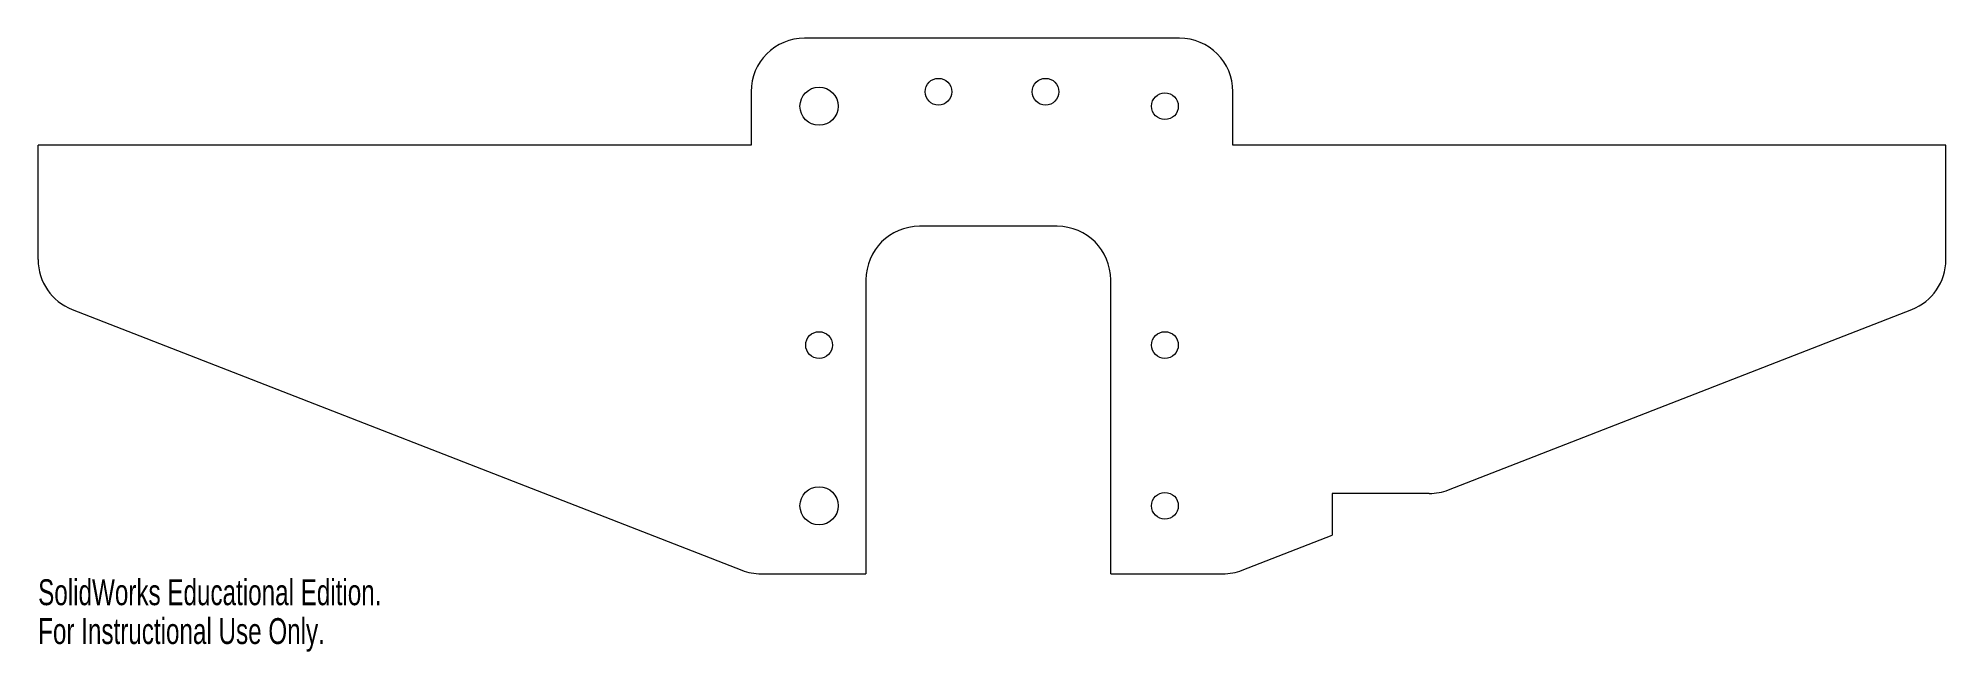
# Model space of a CAD drawing. Header units: millimetres. Extents: x -17.8 to 17.8, y -7 to 4.5.
import ezdxf

# ---------------------------------------------------------------- set-up
doc = ezdxf.new("R2010")
doc.units = ezdxf.units.MM
doc.styles.add('SLDTEXTSTYLE0', font='TXT', dxfattribs={"width": 0.7})

msp = doc.modelspace()

# ---------------------------------------------------------------- linework, layer by layer
at = {"color": 7, "linetype": 'Continuous', "lineweight": 15}
for p, q in [((3.5, 4.5), (-3.5, 4.5)), ((-4.5, 3.5), (-4.5, 2.5)), ((4.5, 2.5), (4.5, 3.5)), ((-4.5, 2.5), (-17.818, 2.5)), ((-17.818, 0.366), (-17.818, 2.5)), ((17.818, 2.5), (4.5, 2.5)), ((17.818, 0.366), (17.818, 2.5)), ((1.218, 0.988), (-1.354, 0.988)), ((-2.354, -0.012), (-2.354, -5.5)), ((2.218, -5.5), (2.218, -0.012)), ((-17.181, -0.566), (-4.675, -5.432)), ((8.53, -3.932), (17.181, -0.566)), ((8.167, -4), (6.355, -4)), ((6.355, -4), (6.355, -4.778)), ((4.675, -5.432), (6.355, -4.778)), ((-4.312, -5.5), (-2.354, -5.5)), ((2.218, -5.5), (4.312, -5.5))]:
    msp.add_line(p, q, dxfattribs=at)
for centre, radius in [((-3.23, 3.23), 0.357), ((-1, 3.5), 0.25), ((1, 3.5), 0.25), ((3.23, 3.23), 0.25), ((-3.23, -1.23), 0.25), ((3.23, -1.23), 0.25), ((-3.23, -4.23), 0.357), ((3.23, -4.23), 0.25)]:
    msp.add_circle(centre, radius, dxfattribs=at)
for centre, start, end in [((-3.5, 3.5), 90, 180), ((3.5, 3.5), 0, 90), ((-1.354, -0.012), 90, 180), ((1.218, -0.012), 0, 90), ((-16.818, 0.366), 180, 248.7391), ((16.818, 0.366), 291.2609, 0), ((8.167, -3), 270, 291.2609), ((-4.312, -4.5), 248.7391, 270), ((4.312, -4.5), 270, 291.2609)]:
    msp.add_arc(centre, 1, start, end, dxfattribs=at)

# ---------------------------------------------------------------- texts
at = {"color": 7, "linetype": 'Continuous', "char_height": 0.48336, "attachment_point": 1, "style": 'SLDTEXTSTYLE0'}
for s, insert in [('SolidWorks Educational Edition.', (-17.818, -5.602)), ('For Instructional Use Only.', (-17.818, -6.327))]:
    msp.add_mtext(s, dxfattribs=dict(at, insert=insert))

doc.saveas('drawing.dxf')
